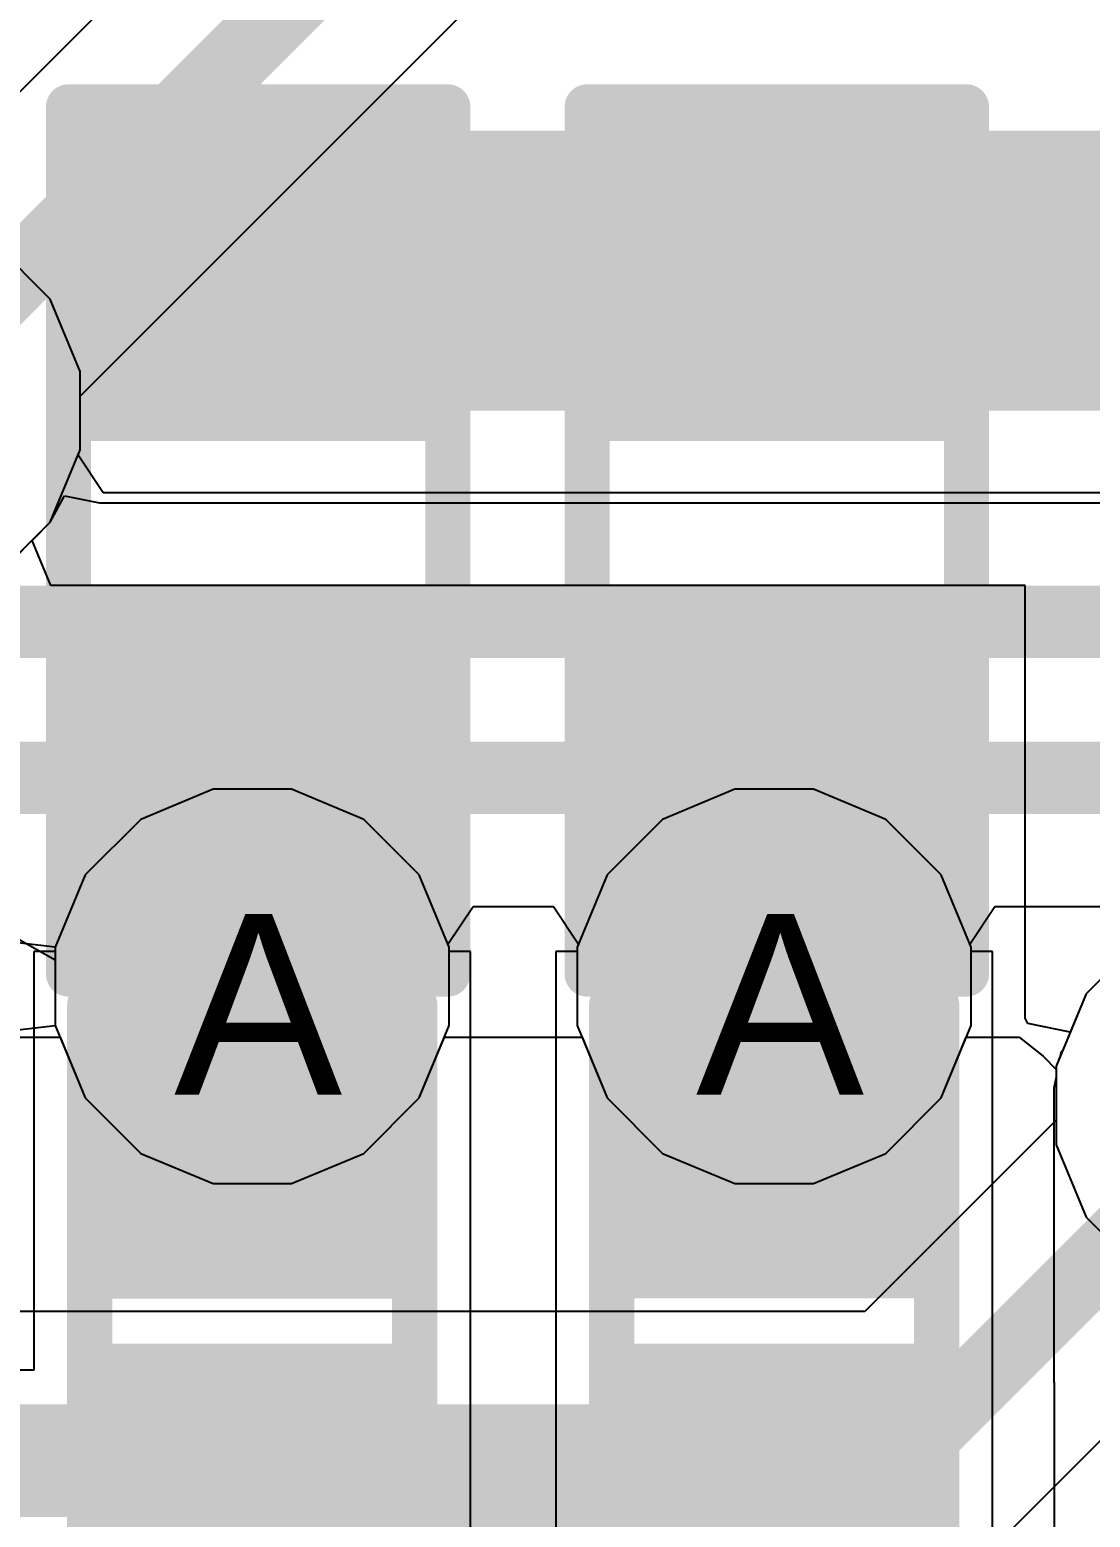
# Model space of a CAD drawing. Header units: inches. Extents: x 0 to 208, y 0 to 213.
# Drawn here: x 4.7083 to 4.8257, y 1.9925 to 2.1572 of the extents above; entities that cross this region are included whole.
import ezdxf

# ---------------------------------------------------------------- set-up
doc = ezdxf.new("R2010")
doc.units = ezdxf.units.IN
doc.header["$MEASUREMENT"] = 0
for name, color, linetype in [('Bottom Layer', 5, 'Continuous'), ('Bottom Overlay', 54, 'Continuous'), ('Bottom Paste', 16, 'Continuous'), ('Bottom Solder', 6, 'Continuous'), ('Drill Drawing', 1, 'Continuous'), ('L2_GND1', 16, 'Continuous'), ('L3_SIG1', 76, 'Continuous'), ('L4_PWR', 90, 'Continuous'), ('L5_GND2', 156, 'Continuous'), ('L6_SIG2', 130, 'Continuous'), ('L7_GND3', 216, 'Continuous'), ('Top Layer', 1, 'Continuous'), ('Top Overlay', 2, 'Continuous'), ('Top Paste', 8, 'Continuous'), ('Top Solder', 216, 'Continuous'), ('Via Holes', 16, 'Continuous')]:
    doc.layers.add(name, color=color, linetype=linetype)
doc.styles.add('Arial', font='', dxfattribs={"height": 0.2})
doc.styles.get('Arial').set_extended_font_data('Arial')

# ---------------------------------------------------------------- blocks, each defined once
blk = doc.blocks.new('RES_0603_B_480')
at = {"layer": 'Bottom Layer'}
for points in [[(-0.045, -0.0175), (-0.045, 0.0175), (-0.015, 0.0175), (-0.015, -0.0175)], [(0.015, -0.0175), (0.015, 0.0175), (0.045, 0.0175), (0.045, -0.0175)]]:
    blk.add_hatch(color=5, dxfattribs=at).paths.add_polyline_path(points)
at = {"layer": 'Bottom Paste'}
for points in [[(-0.045, -0.0175), (-0.045, 0.0175), (-0.015, 0.0175), (-0.015, -0.0175)], [(0.015, -0.0175), (0.015, 0.0175), (0.045, 0.0175), (0.045, -0.0175)]]:
    blk.add_hatch(color=16, dxfattribs=at).paths.add_polyline_path(points)
at = {"layer": 'Bottom Solder'}
for points in [[(-0.049, -0.0215), (-0.049, 0.0215), (-0.011, 0.0215), (-0.011, -0.0215)], [(0.011, -0.0215), (0.011, 0.0215), (0.049, 0.0215), (0.049, -0.0215)]]:
    blk.add_hatch(color=6, dxfattribs=at).paths.add_polyline_path(points)
at = {"layer": 'Bottom Overlay'}
for points in [[(-0.048, 0.021, 0.005, 0.005, 0), (-0.048, -0.021, 0.005, 0.005, 0)], [(-0.048, 0.021, 0.005, 0.005, 0), (0.048, 0.021, 0.005, 0.005, 0)], [(0.048, 0.021, 0.005, 0.005, 0), (0.048, -0.021, 0.005, 0.005, 0)], [(-0.048, -0.021, 0.005, 0.005, 0), (0.048, -0.021, 0.005, 0.005, 0)]]:
    blk.add_lwpolyline(points, format="xyseb", dxfattribs=at)
for points in [[(-0.04925, 0.021, 0.0025, 0.0025, 1), (-0.04675, 0.021, 0.0025, 0.0025, 1)], [(-0.04925, 0.021, 0.0025, 0.0025, 1), (-0.04675, 0.021, 0.0025, 0.0025, 1)], [(0.04675, 0.021, 0.0025, 0.0025, 1), (0.04925, 0.021, 0.0025, 0.0025, 1)], [(0.04675, 0.021, 0.0025, 0.0025, 1), (0.04925, 0.021, 0.0025, 0.0025, 1)], [(-0.04925, -0.021, 0.0025, 0.0025, 1), (-0.04675, -0.021, 0.0025, 0.0025, 1)], [(-0.04925, -0.021, 0.0025, 0.0025, 1), (-0.04675, -0.021, 0.0025, 0.0025, 1)], [(0.04675, -0.021, 0.0025, 0.0025, 1), (0.04925, -0.021, 0.0025, 0.0025, 1)], [(0.04675, -0.021, 0.0025, 0.0025, 1), (0.04925, -0.021, 0.0025, 0.0025, 1)]]:
    blk.add_lwpolyline(points, format="xyseb", close=True, dxfattribs=at)
blk = doc.blocks.new('RES_0603_B_481')
at = {"layer": 'Bottom Layer'}
for points in [[(-0.045, -0.0175), (-0.045, 0.0175), (-0.015, 0.0175), (-0.015, -0.0175)], [(0.015, -0.0175), (0.015, 0.0175), (0.045, 0.0175), (0.045, -0.0175)]]:
    blk.add_hatch(color=5, dxfattribs=at).paths.add_polyline_path(points)
at = {"layer": 'Bottom Paste'}
for points in [[(-0.045, -0.0175), (-0.045, 0.0175), (-0.015, 0.0175), (-0.015, -0.0175)], [(0.015, -0.0175), (0.015, 0.0175), (0.045, 0.0175), (0.045, -0.0175)]]:
    blk.add_hatch(color=16, dxfattribs=at).paths.add_polyline_path(points)
at = {"layer": 'Bottom Solder'}
for points in [[(-0.049, -0.0215), (-0.049, 0.0215), (-0.011, 0.0215), (-0.011, -0.0215)], [(0.011, -0.0215), (0.011, 0.0215), (0.049, 0.0215), (0.049, -0.0215)]]:
    blk.add_hatch(color=6, dxfattribs=at).paths.add_polyline_path(points)
at = {"layer": 'Bottom Overlay'}
for points in [[(-0.048, 0.021, 0.005, 0.005, 0), (-0.048, -0.021, 0.005, 0.005, 0)], [(-0.048, 0.021, 0.005, 0.005, 0), (0.048, 0.021, 0.005, 0.005, 0)], [(0.048, 0.021, 0.005, 0.005, 0), (0.048, -0.021, 0.005, 0.005, 0)], [(-0.048, -0.021, 0.005, 0.005, 0), (0.048, -0.021, 0.005, 0.005, 0)]]:
    blk.add_lwpolyline(points, format="xyseb", dxfattribs=at)
for points in [[(-0.04925, 0.021, 0.0025, 0.0025, 1), (-0.04675, 0.021, 0.0025, 0.0025, 1)], [(-0.04925, 0.021, 0.0025, 0.0025, 1), (-0.04675, 0.021, 0.0025, 0.0025, 1)], [(0.04675, 0.021, 0.0025, 0.0025, 1), (0.04925, 0.021, 0.0025, 0.0025, 1)], [(0.04675, 0.021, 0.0025, 0.0025, 1), (0.04925, 0.021, 0.0025, 0.0025, 1)], [(-0.04925, -0.021, 0.0025, 0.0025, 1), (-0.04675, -0.021, 0.0025, 0.0025, 1)], [(-0.04925, -0.021, 0.0025, 0.0025, 1), (-0.04675, -0.021, 0.0025, 0.0025, 1)], [(0.04675, -0.021, 0.0025, 0.0025, 1), (0.04925, -0.021, 0.0025, 0.0025, 1)], [(0.04675, -0.021, 0.0025, 0.0025, 1), (0.04925, -0.021, 0.0025, 0.0025, 1)]]:
    blk.add_lwpolyline(points, format="xyseb", close=True, dxfattribs=at)
blk = doc.blocks.new('SOT_23_B_505')
at = {"layer": 'Bottom Layer'}
for points in [[(-0.05354, 0.05748), (-0.02126, 0.05748), (-0.02126, 0.02126), (-0.05354, 0.02126)], [(0.02126, 0.05748), (0.05354, 0.05748), (0.05354, 0.02126), (0.02126, 0.02126)], [(-0.01614, -0.02126), (0.01614, -0.02126), (0.01614, -0.05748), (-0.01614, -0.05748)]]:
    blk.add_hatch(color=5, dxfattribs=at).paths.add_polyline_path(points)
at = {"layer": 'Bottom Paste'}
for points in [[(-0.05354, 0.05748), (-0.02126, 0.05748), (-0.02126, 0.02126), (-0.05354, 0.02126)], [(0.02126, 0.05748), (0.05354, 0.05748), (0.05354, 0.02126), (0.02126, 0.02126)], [(-0.01614, -0.02126), (0.01614, -0.02126), (0.01614, -0.05748), (-0.01614, -0.05748)]]:
    blk.add_hatch(color=16, dxfattribs=at).paths.add_polyline_path(points)
at = {"layer": 'Bottom Solder'}
for points in [[(-0.05754, 0.06148), (-0.01726, 0.06148), (-0.01726, 0.01726), (-0.05754, 0.01726)], [(0.01726, 0.06148), (0.05754, 0.06148), (0.05754, 0.01726), (0.01726, 0.01726)], [(-0.02014, -0.01726), (0.02014, -0.01726), (0.02014, -0.06148), (-0.02014, -0.06148)]]:
    blk.add_hatch(color=6, dxfattribs=at).paths.add_polyline_path(points)
at = {"layer": 'Bottom Overlay'}
for points in [[(-0.066, 0.051, 0.005, 0.005, 0), (-0.061, 0.046, 0.005, 0.005, 0)], [(-0.066, 0.041, 0.005, 0.005, 0), (-0.066, 0.051, 0.005, 0.005, 0)], [(-0.066, 0.041, 0.005, 0.005, 0), (-0.061, 0.046, 0.005, 0.005, 0)], [(-0.013, 0.031, 0.005, 0.005, 0), (0.013, 0.031, 0.005, 0.005, 0)], [(-0.061, -0.032, 0.005, 0.005, 0), (-0.061, 0.023, 0.005, 0.005, 0)], [(0.061, -0.032, 0.005, 0.005, 0), (0.061, 0.023, 0.005, 0.005, 0)], [(-0.061, -0.032, 0.005, 0.005, 0), (-0.022, -0.032, 0.005, 0.005, 0)], [(0.022, -0.032, 0.005, 0.005, 0), (0.061, -0.032, 0.005, 0.005, 0)]]:
    blk.add_lwpolyline(points, format="xyseb", dxfattribs=at)
for points in [[(-0.06725, 0.051, 0.0025, 0.0025, 1), (-0.06475, 0.051, 0.0025, 0.0025, 1)], [(-0.06725, 0.051, 0.0025, 0.0025, 1), (-0.06475, 0.051, 0.0025, 0.0025, 1)], [(-0.06225, 0.046, 0.0025, 0.0025, 1), (-0.05975, 0.046, 0.0025, 0.0025, 1)], [(-0.06225, 0.046, 0.0025, 0.0025, 1), (-0.05975, 0.046, 0.0025, 0.0025, 1)], [(-0.06725, 0.041, 0.0025, 0.0025, 1), (-0.06475, 0.041, 0.0025, 0.0025, 1)], [(-0.06725, 0.041, 0.0025, 0.0025, 1), (-0.06475, 0.041, 0.0025, 0.0025, 1)], [(-0.01425, 0.031, 0.0025, 0.0025, 1), (-0.01175, 0.031, 0.0025, 0.0025, 1)], [(0.01175, 0.031, 0.0025, 0.0025, 1), (0.01425, 0.031, 0.0025, 0.0025, 1)], [(-0.06225, 0.023, 0.0025, 0.0025, 1), (-0.05975, 0.023, 0.0025, 0.0025, 1)], [(0.05975, 0.023, 0.0025, 0.0025, 1), (0.06225, 0.023, 0.0025, 0.0025, 1)], [(-0.06225, -0.032, 0.0025, 0.0025, 1), (-0.05975, -0.032, 0.0025, 0.0025, 1)], [(-0.06225, -0.032, 0.0025, 0.0025, 1), (-0.05975, -0.032, 0.0025, 0.0025, 1)], [(-0.02325, -0.032, 0.0025, 0.0025, 1), (-0.02075, -0.032, 0.0025, 0.0025, 1)], [(0.02075, -0.032, 0.0025, 0.0025, 1), (0.02325, -0.032, 0.0025, 0.0025, 1)], [(0.05975, -0.032, 0.0025, 0.0025, 1), (0.06225, -0.032, 0.0025, 0.0025, 1)], [(0.05975, -0.032, 0.0025, 0.0025, 1), (0.06225, -0.032, 0.0025, 0.0025, 1)]]:
    blk.add_lwpolyline(points, format="xyseb", close=True, dxfattribs=at)
blk = doc.blocks.new('LED_0402_507')
at = {"layer": 'Top Layer'}
for points in [[(-0.0309, 0.01417), (-0.00649, 0.01417), (-0.00649, -0.01417), (-0.0309, -0.01417)], [(0.0065, 0.01417), (0.03091, 0.01417), (0.03091, -0.01417), (0.0065, -0.01417)]]:
    blk.add_hatch(color=1, dxfattribs=at).paths.add_polyline_path(points)
at = {"layer": 'Top Overlay'}
blk.add_hatch(color=2, dxfattribs=at).paths.add_polyline_path([(0.03695, -0.02002), (0.06095, -0.02002), (0.06095, 0.01998), (0.03695, 0.01998)])
at = {"layer": 'Top Paste'}
for points in [[(-0.0309, 0.01417), (-0.00649, 0.01417), (-0.00649, -0.01417), (-0.0309, -0.01417)], [(0.0065, 0.01417), (0.03091, 0.01417), (0.03091, -0.01417), (0.0065, -0.01417)]]:
    blk.add_hatch(color=8, dxfattribs=at).paths.add_polyline_path(points)
at = {"layer": 'Top Solder'}
for points in [[(-0.0349, 0.01817), (-0.00249, 0.01817), (-0.00249, -0.01817), (-0.0349, -0.01817)], [(0.0025, 0.01817), (0.03491, 0.01817), (0.03491, -0.01817), (0.0025, -0.01817)]]:
    blk.add_hatch(color=216, dxfattribs=at).paths.add_polyline_path(points)
at = {"layer": 'Top Overlay'}
for points in [[(-0.035, -0.018, 0.005, 0.005, 0), (-0.035, 0.018, 0.005, 0.005, 0)], [(0.037, 0.018, 0.005, 0.005, 0), (-0.035, 0.018, 0.005, 0.005, 0)], [(0.037, -0.018, 0.005, 0.005, 0), (0.037, 0.018, 0.005, 0.005, 0)], [(0.037, -0.018, 0.005, 0.005, 0), (-0.035, -0.018, 0.005, 0.005, 0)]]:
    blk.add_lwpolyline(points, format="xyseb", dxfattribs=at)
for points in [[(-0.03625, 0.018, 0.0025, 0.0025, 1), (-0.03375, 0.018, 0.0025, 0.0025, 1)], [(-0.03625, 0.018, 0.0025, 0.0025, 1), (-0.03375, 0.018, 0.0025, 0.0025, 1)], [(0.03575, 0.018, 0.0025, 0.0025, 1), (0.03825, 0.018, 0.0025, 0.0025, 1)], [(0.03575, 0.018, 0.0025, 0.0025, 1), (0.03825, 0.018, 0.0025, 0.0025, 1)], [(-0.03625, -0.018, 0.0025, 0.0025, 1), (-0.03375, -0.018, 0.0025, 0.0025, 1)], [(-0.03625, -0.018, 0.0025, 0.0025, 1), (-0.03375, -0.018, 0.0025, 0.0025, 1)], [(0.03575, -0.018, 0.0025, 0.0025, 1), (0.03825, -0.018, 0.0025, 0.0025, 1)], [(0.03575, -0.018, 0.0025, 0.0025, 1), (0.03825, -0.018, 0.0025, 0.0025, 1)]]:
    blk.add_lwpolyline(points, format="xyseb", close=True, dxfattribs=at)
blk = doc.blocks.new('LED_0402_508')
at = {"layer": 'Top Layer'}
for points in [[(-0.03091, 0.01417), (-0.0065, 0.01417), (-0.0065, -0.01417), (-0.03091, -0.01417)], [(0.0065, 0.01417), (0.03091, 0.01417), (0.03091, -0.01417), (0.0065, -0.01417)]]:
    blk.add_hatch(color=1, dxfattribs=at).paths.add_polyline_path(points)
at = {"layer": 'Top Overlay'}
blk.add_hatch(color=2, dxfattribs=at).paths.add_polyline_path([(0.03696, -0.02002), (0.06096, -0.02002), (0.06096, 0.01998), (0.03696, 0.01998)])
at = {"layer": 'Top Paste'}
for points in [[(-0.03091, 0.01417), (-0.0065, 0.01417), (-0.0065, -0.01417), (-0.03091, -0.01417)], [(0.0065, 0.01417), (0.03091, 0.01417), (0.03091, -0.01417), (0.0065, -0.01417)]]:
    blk.add_hatch(color=8, dxfattribs=at).paths.add_polyline_path(points)
at = {"layer": 'Top Solder'}
for points in [[(-0.03491, 0.01817), (-0.0025, 0.01817), (-0.0025, -0.01817), (-0.03491, -0.01817)], [(0.0025, 0.01817), (0.03491, 0.01817), (0.03491, -0.01817), (0.0025, -0.01817)]]:
    blk.add_hatch(color=216, dxfattribs=at).paths.add_polyline_path(points)
at = {"layer": 'Top Overlay'}
for points in [[(-0.035, -0.018, 0.005, 0.005, 0), (-0.035, 0.018, 0.005, 0.005, 0)], [(0.037, 0.018, 0.005, 0.005, 0), (-0.035, 0.018, 0.005, 0.005, 0)], [(0.037, -0.018, 0.005, 0.005, 0), (0.037, 0.018, 0.005, 0.005, 0)], [(0.037, -0.018, 0.005, 0.005, 0), (-0.035, -0.018, 0.005, 0.005, 0)]]:
    blk.add_lwpolyline(points, format="xyseb", dxfattribs=at)
for points in [[(-0.03625, 0.018, 0.0025, 0.0025, 1), (-0.03375, 0.018, 0.0025, 0.0025, 1)], [(-0.03625, 0.018, 0.0025, 0.0025, 1), (-0.03375, 0.018, 0.0025, 0.0025, 1)], [(0.03575, 0.018, 0.0025, 0.0025, 1), (0.03825, 0.018, 0.0025, 0.0025, 1)], [(0.03575, 0.018, 0.0025, 0.0025, 1), (0.03825, 0.018, 0.0025, 0.0025, 1)], [(-0.03625, -0.018, 0.0025, 0.0025, 1), (-0.03375, -0.018, 0.0025, 0.0025, 1)], [(-0.03625, -0.018, 0.0025, 0.0025, 1), (-0.03375, -0.018, 0.0025, 0.0025, 1)], [(0.03575, -0.018, 0.0025, 0.0025, 1), (0.03825, -0.018, 0.0025, 0.0025, 1)], [(0.03575, -0.018, 0.0025, 0.0025, 1), (0.03825, -0.018, 0.0025, 0.0025, 1)]]:
    blk.add_lwpolyline(points, format="xyseb", close=True, dxfattribs=at)

msp = doc.modelspace()

# ---------------------------------------------------------------- hatches: boundary and pattern name
at = {"layer": 'Bottom Layer'}
for points in [[(4.716, 2.115), (5.04209, 2.115), (5.04209, 2.146), (4.716, 2.146)], [(4.72112, 2.05126), (4.74472, 2.05126), (4.74472, 2.07633), (4.72112, 2.07633)], [(4.77892, 2.05126), (4.80251, 2.05126), (4.80251, 2.07633), (4.77892, 2.07633)]]:
    msp.add_hatch(color=5, dxfattribs=at).paths.add_polyline_path(points)
h = msp.add_hatch(color=5, dxfattribs=at)
edge = h.paths.add_edge_path()
edge.add_arc((4.7329, 2.05126), 0.01181, 0, 360)
h = msp.add_hatch(color=5, dxfattribs=at)
edge = h.paths.add_edge_path()
edge.add_arc((4.79071, 2.05126), 0.01181, 0, 360)
at = {"layer": 'L2_GND1'}
h = msp.add_hatch(color=16, dxfattribs=at)
edge = h.paths.add_edge_path()
edge.add_arc((4.7329, 2.05126), 0.01181, 0, 360)
h = msp.add_hatch(color=16, dxfattribs=at)
edge = h.paths.add_edge_path()
edge.add_arc((4.79071, 2.05126), 0.01181, 0, 360)
at = {"layer": 'L3_SIG1'}
h = msp.add_hatch(color=76, dxfattribs=at)
edge = h.paths.add_edge_path()
edge.add_arc((4.7329, 2.05126), 0.01181, 0, 360)
h = msp.add_hatch(color=76, dxfattribs=at)
edge = h.paths.add_edge_path()
edge.add_arc((4.79071, 2.05126), 0.01181, 0, 360)
at = {"layer": 'L4_PWR'}
h = msp.add_hatch(color=90, dxfattribs=at)
edge = h.paths.add_edge_path()
edge.add_arc((4.7329, 2.05126), 0.01181, 0, 360)
h = msp.add_hatch(color=90, dxfattribs=at)
edge = h.paths.add_edge_path()
edge.add_arc((4.79071, 2.05126), 0.01181, 0, 360)
at = {"layer": 'L5_GND2'}
h = msp.add_hatch(color=156, dxfattribs=at)
edge = h.paths.add_edge_path()
edge.add_arc((4.7329, 2.05126), 0.01181, 0, 360)
h = msp.add_hatch(color=156, dxfattribs=at)
edge = h.paths.add_edge_path()
edge.add_arc((4.79071, 2.05126), 0.01181, 0, 360)
at = {"layer": 'L6_SIG2'}
h = msp.add_hatch(color=130, dxfattribs=at)
edge = h.paths.add_edge_path()
edge.add_arc((4.7329, 2.05126), 0.01181, 0, 360)
h = msp.add_hatch(color=130, dxfattribs=at)
edge = h.paths.add_edge_path()
edge.add_arc((4.79071, 2.05126), 0.01181, 0, 360)
at = {"layer": 'L7_GND3'}
h = msp.add_hatch(color=216, dxfattribs=at)
edge = h.paths.add_edge_path()
edge.add_arc((4.7329, 2.05126), 0.01181, 0, 360)
h = msp.add_hatch(color=216, dxfattribs=at)
edge = h.paths.add_edge_path()
edge.add_arc((4.79071, 2.05126), 0.01181, 0, 360)
at = {"layer": 'Top Layer'}
h = msp.add_hatch(color=1, dxfattribs=at)
edge = h.paths.add_edge_path()
edge.add_arc((4.7329, 2.05126), 0.01181, 0, 360)
h = msp.add_hatch(color=1, dxfattribs=at)
edge = h.paths.add_edge_path()
edge.add_arc((4.79071, 2.05126), 0.01181, 0, 360)
for points in [[(4.74472, 2.05126), (4.72105, 2.05126), (4.72105, 2.02065), (4.74472, 2.02065)], [(4.80252, 2.05126), (4.77886, 2.05126), (4.77886, 2.02065), (4.80252, 2.02065)]]:
    msp.add_hatch(color=1, dxfattribs=at).paths.add_polyline_path(points)
at = {"layer": 'Via Holes'}
h = msp.add_hatch(color=7, dxfattribs=at)
edge = h.paths.add_edge_path()
edge.add_arc((4.7329, 2.05126), 0.00591, 0, 360)
h = msp.add_hatch(color=7, dxfattribs=at)
edge = h.paths.add_edge_path()
edge.add_arc((4.79071, 2.05126), 0.00591, 0, 360)

# ---------------------------------------------------------------- linework, layer by layer
at = {"layer": 'Bottom Layer'}
for p, q in [((4.71054, 2.10265), (4.7121, 2.10558)), ((4.7121, 2.10558), (4.716, 2.1048)), ((4.716, 2.1048), (4.89043, 2.1048)), ((4.70852, 2.10063), (4.71054, 2.10265)), ((4.71059, 2.09563), (4.70852, 2.10063)), ((4.7585, 2.09563), (4.71059, 2.09563)), ((4.7635, 2.09563), (4.7585, 2.09563)), ((4.76606, 2.09563), (4.7635, 2.09563)), ((4.8185, 2.09563), (4.76606, 2.09563)), ((4.8185, 2.05036), (4.8185, 2.09563)), ((4.83139, 2.05657), (4.82526, 2.05044)), ((4.8185, 2.05024), (4.8185, 2.05036)), ((4.8185, 2.04773), (4.8185, 2.05024)), ((4.8185, 2.05024), (4.8185, 2.05024)), ((4.82526, 2.05044), (4.8235, 2.0462)), ((4.81879, 2.04714), (4.8185, 2.04773)), ((4.8235, 2.0462), (4.81879, 2.04714)), ((4.70606, 2.04563), (4.71163, 2.04563)), ((4.71163, 2.04563), (4.71441, 2.03891)), ((4.75139, 2.03891), (4.75418, 2.04563)), ((4.75418, 2.04563), (4.76106, 2.04563)), ((4.76106, 2.04563), (4.76943, 2.04563)), ((4.76943, 2.04563), (4.77222, 2.03891)), ((4.8092, 2.03891), (4.81198, 2.04563)), ((4.81198, 2.04563), (4.81785, 2.04563)), ((4.81785, 2.04563), (4.8205, 2.04355)), ((4.8205, 2.04355), (4.82194, 2.04205)), ((4.82194, 2.04205), (4.82194, 2.04141)), ((4.82194, 2.04141), (4.82194, 2.03374)), ((4.71441, 2.03891), (4.72055, 2.03277)), ((4.74526, 2.03277), (4.75139, 2.03891)), ((4.77222, 2.03891), (4.77835, 2.03277)), ((4.80306, 2.03277), (4.8092, 2.03891)), ((4.82194, 2.03374), (4.82526, 2.02573)), ((4.72055, 2.03277), (4.72857, 2.02945)), ((4.73724, 2.02945), (4.74526, 2.03277)), ((4.77835, 2.03277), (4.78637, 2.02945)), ((4.79505, 2.02945), (4.80306, 2.03277)), ((4.72857, 2.02945), (4.73724, 2.02945)), ((4.78637, 2.02945), (4.79505, 2.02945)), ((4.82526, 2.02573), (4.83139, 2.01959))]:
    msp.add_line(p, q, dxfattribs=at)
for points in [[(4.73356, 2.05192, 0.006, 0.006, 0), (4.73356, 2.07063, 0.006, 0.006, 0)], [(4.791, 2.05156, 0.006, 0.006, 0), (4.791, 2.07063, 0.006, 0.006, 0)], [(4.7329, 2.05126, 0.006, 0.006, 0), (4.73356, 2.05192, 0.006, 0.006, 0)], [(4.79071, 2.05126, 0.006, 0.006, 0), (4.791, 2.05156, 0.006, 0.006, 0)]]:
    msp.add_lwpolyline(points, format="xyseb", dxfattribs=at)
for points in [[(4.73206, 2.07063, 0.003, 0.003, 1), (4.73506, 2.07063, 0.003, 0.003, 1)], [(4.7895, 2.07063, 0.003, 0.003, 1), (4.7925, 2.07063, 0.003, 0.003, 1)], [(4.7314, 2.05126, 0.003, 0.003, 1), (4.7344, 2.05126, 0.003, 0.003, 1)], [(4.73206, 2.05192, 0.003, 0.003, 1), (4.73506, 2.05192, 0.003, 0.003, 1)], [(4.73206, 2.05192, 0.003, 0.003, 1), (4.73506, 2.05192, 0.003, 0.003, 1)], [(4.78921, 2.05126, 0.003, 0.003, 1), (4.79221, 2.05126, 0.003, 0.003, 1)], [(4.7895, 2.05156, 0.003, 0.003, 1), (4.7925, 2.05156, 0.003, 0.003, 1)], [(4.7895, 2.05156, 0.003, 0.003, 1), (4.7925, 2.05156, 0.003, 0.003, 1)]]:
    msp.add_lwpolyline(points, format="xyseb", close=True, dxfattribs=at)
at = {"layer": 'L2_GND1'}
for p, q in [((4.71054, 2.12736), (4.7044, 2.13349)), ((4.71386, 2.11934), (4.71054, 2.12736)), ((4.71386, 2.11066), (4.71386, 2.11934)), ((4.71054, 2.10265), (4.71386, 2.11066)), ((4.7044, 2.09651), (4.71054, 2.10265)), ((4.72857, 2.07308), (4.72055, 2.06975)), ((4.73724, 2.07308), (4.72857, 2.07308)), ((4.74526, 2.06975), (4.73724, 2.07308)), ((4.78637, 2.07308), (4.77835, 2.06975)), ((4.79505, 2.07308), (4.78637, 2.07308)), ((4.80306, 2.06975), (4.79505, 2.07308)), ((4.72055, 2.06975), (4.71441, 2.06362)), ((4.75139, 2.06362), (4.74526, 2.06975)), ((4.77835, 2.06975), (4.77222, 2.06362)), ((4.8092, 2.06362), (4.80306, 2.06975)), ((4.71441, 2.06362), (4.71109, 2.0556)), ((4.75471, 2.0556), (4.75139, 2.06362)), ((4.77222, 2.06362), (4.7689, 2.0556)), ((4.81252, 2.0556), (4.8092, 2.06362)), ((4.71109, 2.0556), (4.71109, 2.04693)), ((4.75471, 2.04693), (4.75471, 2.0556)), ((4.7689, 2.0556), (4.7689, 2.04693)), ((4.81252, 2.04693), (4.81252, 2.0556)), ((4.83139, 2.05657), (4.82526, 2.05044)), ((4.82526, 2.05044), (4.82194, 2.04242)), ((4.71109, 2.04693), (4.71441, 2.03891)), ((4.75139, 2.03891), (4.75471, 2.04693)), ((4.7689, 2.04693), (4.77222, 2.03891)), ((4.8092, 2.03891), (4.81252, 2.04693)), ((4.82194, 2.04242), (4.82194, 2.03374)), ((4.71441, 2.03891), (4.72055, 2.03277)), ((4.74526, 2.03277), (4.75139, 2.03891)), ((4.77222, 2.03891), (4.77835, 2.03277)), ((4.80306, 2.03277), (4.8092, 2.03891)), ((4.82194, 2.03374), (4.82526, 2.02573)), ((4.72055, 2.03277), (4.72857, 2.02945)), ((4.73724, 2.02945), (4.74526, 2.03277)), ((4.77835, 2.03277), (4.78637, 2.02945)), ((4.79505, 2.02945), (4.80306, 2.03277)), ((4.72857, 2.02945), (4.73724, 2.02945)), ((4.78637, 2.02945), (4.79505, 2.02945)), ((4.82526, 2.02573), (4.83139, 2.01959))]:
    msp.add_line(p, q, dxfattribs=at)
at = {"layer": 'L3_SIG1'}
for p, q in [((4.71054, 2.12736), (4.7044, 2.13349)), ((4.71386, 2.11934), (4.71054, 2.12736)), ((4.71386, 2.11066), (4.71386, 2.11934)), ((4.71361, 2.11006), (4.71386, 2.11066)), ((4.71639, 2.1059), (4.71361, 2.11006)), ((4.86562, 2.1059), (4.71639, 2.1059)), ((4.75458, 2.05593), (4.75736, 2.06009)), ((4.75736, 2.06009), (4.76625, 2.06009)), ((4.76625, 2.06009), (4.76903, 2.05593)), ((4.81238, 2.05593), (4.81516, 2.06009)), ((4.81516, 2.06009), (4.82784, 2.06009)), ((4.70689, 2.05655), (4.71109, 2.0542)), ((4.75471, 2.0556), (4.75458, 2.05593)), ((4.75471, 2.04693), (4.75471, 2.0556)), ((4.76903, 2.05593), (4.7689, 2.0556)), ((4.7689, 2.0556), (4.7689, 2.04693)), ((4.81252, 2.0556), (4.81238, 2.05593)), ((4.81252, 2.04693), (4.81252, 2.0556)), ((4.71109, 2.0542), (4.71109, 2.04693)), ((4.82991, 2.05509), (4.82526, 2.05044)), ((4.82526, 2.05044), (4.82194, 2.04242)), ((4.71109, 2.04693), (4.71441, 2.03891)), ((4.75139, 2.03891), (4.75471, 2.04693)), ((4.7689, 2.04693), (4.77222, 2.03891)), ((4.8092, 2.03891), (4.81252, 2.04693)), ((4.82194, 2.04242), (4.82194, 2.03646)), ((4.71441, 2.03891), (4.72055, 2.03277)), ((4.74526, 2.03277), (4.75139, 2.03891)), ((4.77222, 2.03891), (4.77835, 2.03277)), ((4.80306, 2.03277), (4.8092, 2.03891)), ((4.82194, 2.03646), (4.80076, 2.01527)), ((4.72055, 2.03277), (4.72857, 2.02945)), ((4.73724, 2.02945), (4.74526, 2.03277)), ((4.77835, 2.03277), (4.78637, 2.02945)), ((4.79505, 2.02945), (4.80306, 2.03277)), ((4.72857, 2.02945), (4.73724, 2.02945)), ((4.78637, 2.02945), (4.79505, 2.02945)), ((4.81676, 1.99091), (4.84212, 2.01627)), ((4.80076, 2.01527), (4.67855, 2.01527))]:
    msp.add_line(p, q, dxfattribs=at)
for points in [[(4.62631, 2.09163, 0.008, 0.008, 0), (4.8524, 2.09163, 0.008, 0.008, 0)], [(4.704, 2.07436, 0.008, 0.008, 0), (4.85204, 2.07436, 0.008, 0.008, 0)], [(4.80667, 2.001, 0.008, 0.008, 0), (4.84375, 2.03808, 0.008, 0.008, 0)], [(4.54117, 2.001, 0.008, 0.008, 0), (4.80667, 2.001, 0.008, 0.008, 0)]]:
    msp.add_lwpolyline(points, format="xyseb", dxfattribs=at)
msp.add_lwpolyline([(4.80467, 2.001, 0.004, 0.004, 1), (4.80867, 2.001, 0.004, 0.004, 1)], format="xyseb", close=True, dxfattribs=at)
msp.add_lwpolyline([(4.80467, 2.001, 0.004, 0.004, 1), (4.80867, 2.001, 0.004, 0.004, 1)], format="xyseb", close=True, dxfattribs=at)
at = {"layer": 'L4_PWR'}
for p, q in [((4.71054, 2.12736), (4.7044, 2.13349)), ((4.71386, 2.11934), (4.71054, 2.12736)), ((4.71386, 2.11066), (4.71386, 2.11934)), ((4.71054, 2.10265), (4.71386, 2.11066)), ((4.7044, 2.09651), (4.71054, 2.10265)), ((4.72857, 2.07308), (4.72055, 2.06975)), ((4.73724, 2.07308), (4.72857, 2.07308)), ((4.74526, 2.06975), (4.73724, 2.07308)), ((4.78637, 2.07308), (4.77835, 2.06975)), ((4.79505, 2.07308), (4.78637, 2.07308)), ((4.80306, 2.06975), (4.79505, 2.07308)), ((4.72055, 2.06975), (4.71441, 2.06362)), ((4.75139, 2.06362), (4.74526, 2.06975)), ((4.77835, 2.06975), (4.77222, 2.06362)), ((4.8092, 2.06362), (4.80306, 2.06975)), ((4.71441, 2.06362), (4.71109, 2.0556)), ((4.75471, 2.0556), (4.75139, 2.06362)), ((4.77222, 2.06362), (4.7689, 2.0556)), ((4.81252, 2.0556), (4.8092, 2.06362)), ((4.71109, 2.0556), (4.71109, 2.04693)), ((4.75471, 2.04693), (4.75471, 2.0556)), ((4.7689, 2.0556), (4.7689, 2.04693)), ((4.81252, 2.04693), (4.81252, 2.0556)), ((4.83139, 2.05657), (4.82526, 2.05044)), ((4.82526, 2.05044), (4.82194, 2.04242)), ((4.71109, 2.04693), (4.71441, 2.03891)), ((4.75139, 2.03891), (4.75471, 2.04693)), ((4.7689, 2.04693), (4.77222, 2.03891)), ((4.8092, 2.03891), (4.81252, 2.04693)), ((4.82194, 2.04242), (4.82194, 2.03374)), ((4.71441, 2.03891), (4.72055, 2.03277)), ((4.74526, 2.03277), (4.75139, 2.03891)), ((4.77222, 2.03891), (4.77835, 2.03277)), ((4.80306, 2.03277), (4.8092, 2.03891)), ((4.82194, 2.03374), (4.82526, 2.02573)), ((4.72055, 2.03277), (4.72857, 2.02945)), ((4.73724, 2.02945), (4.74526, 2.03277)), ((4.77835, 2.03277), (4.78637, 2.02945)), ((4.79505, 2.02945), (4.80306, 2.03277)), ((4.72857, 2.02945), (4.73724, 2.02945)), ((4.78637, 2.02945), (4.79505, 2.02945)), ((4.82526, 2.02573), (4.83139, 2.01959))]:
    msp.add_line(p, q, dxfattribs=at)
at = {"layer": 'L5_GND2'}
for p, q in [((4.71054, 2.12736), (4.7044, 2.13349)), ((4.71386, 2.11934), (4.71054, 2.12736)), ((4.71386, 2.11066), (4.71386, 2.11934)), ((4.71054, 2.10265), (4.71386, 2.11066)), ((4.7044, 2.09651), (4.71054, 2.10265)), ((4.72857, 2.07308), (4.72055, 2.06975)), ((4.73724, 2.07308), (4.72857, 2.07308)), ((4.74526, 2.06975), (4.73724, 2.07308)), ((4.78637, 2.07308), (4.77835, 2.06975)), ((4.79505, 2.07308), (4.78637, 2.07308)), ((4.80306, 2.06975), (4.79505, 2.07308)), ((4.72055, 2.06975), (4.71441, 2.06362)), ((4.75139, 2.06362), (4.74526, 2.06975)), ((4.77835, 2.06975), (4.77222, 2.06362)), ((4.8092, 2.06362), (4.80306, 2.06975)), ((4.71441, 2.06362), (4.71109, 2.0556)), ((4.75471, 2.0556), (4.75139, 2.06362)), ((4.77222, 2.06362), (4.7689, 2.0556)), ((4.81252, 2.0556), (4.8092, 2.06362)), ((4.71109, 2.0556), (4.71109, 2.04693)), ((4.75471, 2.04693), (4.75471, 2.0556)), ((4.7689, 2.0556), (4.7689, 2.04693)), ((4.81252, 2.04693), (4.81252, 2.0556)), ((4.83139, 2.05657), (4.82526, 2.05044)), ((4.82526, 2.05044), (4.82194, 2.04242)), ((4.71109, 2.04693), (4.71441, 2.03891)), ((4.75139, 2.03891), (4.75471, 2.04693)), ((4.7689, 2.04693), (4.77222, 2.03891)), ((4.8092, 2.03891), (4.81252, 2.04693)), ((4.82194, 2.04242), (4.82194, 2.03374)), ((4.71441, 2.03891), (4.72055, 2.03277)), ((4.74526, 2.03277), (4.75139, 2.03891)), ((4.77222, 2.03891), (4.77835, 2.03277)), ((4.80306, 2.03277), (4.8092, 2.03891)), ((4.82194, 2.03374), (4.82526, 2.02573)), ((4.72055, 2.03277), (4.72857, 2.02945)), ((4.73724, 2.02945), (4.74526, 2.03277)), ((4.77835, 2.03277), (4.78637, 2.02945)), ((4.79505, 2.02945), (4.80306, 2.03277)), ((4.72857, 2.02945), (4.73724, 2.02945)), ((4.78637, 2.02945), (4.79505, 2.02945)), ((4.82526, 2.02573), (4.83139, 2.01959))]:
    msp.add_line(p, q, dxfattribs=at)
at = {"layer": 'L6_SIG2'}
for p, q in [((4.71054, 2.12736), (4.7044, 2.13349)), ((4.71386, 2.11934), (4.71054, 2.12736)), ((4.71386, 2.11066), (4.71386, 2.11934)), ((4.71054, 2.10265), (4.71386, 2.11066)), ((4.70632, 2.09843), (4.71054, 2.10265)), ((4.72857, 2.07308), (4.72055, 2.06975)), ((4.73724, 2.07308), (4.72857, 2.07308)), ((4.74526, 2.06975), (4.73724, 2.07308)), ((4.78637, 2.07308), (4.77835, 2.06975)), ((4.79505, 2.07308), (4.78637, 2.07308)), ((4.80306, 2.06975), (4.79505, 2.07308)), ((4.72055, 2.06975), (4.71441, 2.06362)), ((4.75139, 2.06362), (4.74526, 2.06975)), ((4.77835, 2.06975), (4.77222, 2.06362)), ((4.8092, 2.06362), (4.80306, 2.06975)), ((4.71441, 2.06362), (4.71109, 2.0556)), ((4.75471, 2.0556), (4.75139, 2.06362)), ((4.77222, 2.06362), (4.7689, 2.0556)), ((4.81252, 2.0556), (4.8092, 2.06362)), ((4.71109, 2.0556), (4.70632, 2.05615)), ((4.75471, 2.04693), (4.75471, 2.0556)), ((4.7689, 2.0556), (4.7689, 2.04693)), ((4.81252, 2.04693), (4.81252, 2.0556)), ((4.83139, 2.05657), (4.82526, 2.05044)), ((4.82526, 2.05044), (4.82194, 2.04242)), ((4.70632, 2.04638), (4.71109, 2.04693)), ((4.71109, 2.04693), (4.71441, 2.03891)), ((4.75139, 2.03891), (4.75471, 2.04693)), ((4.7689, 2.04693), (4.77222, 2.03891)), ((4.8092, 2.03891), (4.81252, 2.04693)), ((4.82194, 2.04242), (4.82194, 2.03374)), ((4.71441, 2.03891), (4.72055, 2.03277)), ((4.74526, 2.03277), (4.75139, 2.03891)), ((4.77222, 2.03891), (4.77835, 2.03277)), ((4.80306, 2.03277), (4.8092, 2.03891)), ((4.82194, 2.03374), (4.82526, 2.02573)), ((4.72055, 2.03277), (4.72857, 2.02945)), ((4.73724, 2.02945), (4.74526, 2.03277)), ((4.77835, 2.03277), (4.78637, 2.02945)), ((4.79505, 2.02945), (4.80306, 2.03277)), ((4.72857, 2.02945), (4.73724, 2.02945)), ((4.78637, 2.02945), (4.79505, 2.02945)), ((4.82526, 2.02573), (4.83139, 2.01959))]:
    msp.add_line(p, q, dxfattribs=at)
at = {"layer": 'L7_GND3'}
for p, q in [((4.71054, 2.12736), (4.7044, 2.13349)), ((4.71386, 2.11934), (4.71054, 2.12736)), ((4.71386, 2.11066), (4.71386, 2.11934)), ((4.71054, 2.10265), (4.71386, 2.11066)), ((4.7044, 2.09651), (4.71054, 2.10265)), ((4.72857, 2.07308), (4.72055, 2.06975)), ((4.73724, 2.07308), (4.72857, 2.07308)), ((4.74526, 2.06975), (4.73724, 2.07308)), ((4.78637, 2.07308), (4.77835, 2.06975)), ((4.79505, 2.07308), (4.78637, 2.07308)), ((4.80306, 2.06975), (4.79505, 2.07308)), ((4.72055, 2.06975), (4.71441, 2.06362)), ((4.75139, 2.06362), (4.74526, 2.06975)), ((4.77835, 2.06975), (4.77222, 2.06362)), ((4.8092, 2.06362), (4.80306, 2.06975)), ((4.71441, 2.06362), (4.71109, 2.0556)), ((4.75471, 2.0556), (4.75139, 2.06362)), ((4.77222, 2.06362), (4.7689, 2.0556)), ((4.81252, 2.0556), (4.8092, 2.06362)), ((4.71109, 2.0556), (4.71109, 2.04693)), ((4.75471, 2.04693), (4.75471, 2.0556)), ((4.7689, 2.0556), (4.7689, 2.04693)), ((4.81252, 2.04693), (4.81252, 2.0556)), ((4.83139, 2.05657), (4.82526, 2.05044)), ((4.82526, 2.05044), (4.82194, 2.04242)), ((4.71109, 2.04693), (4.71441, 2.03891)), ((4.75139, 2.03891), (4.75471, 2.04693)), ((4.7689, 2.04693), (4.77222, 2.03891)), ((4.8092, 2.03891), (4.81252, 2.04693)), ((4.82194, 2.04242), (4.82194, 2.03374)), ((4.71441, 2.03891), (4.72055, 2.03277)), ((4.74526, 2.03277), (4.75139, 2.03891)), ((4.77222, 2.03891), (4.77835, 2.03277)), ((4.80306, 2.03277), (4.8092, 2.03891)), ((4.82194, 2.03374), (4.82526, 2.02573)), ((4.72055, 2.03277), (4.72857, 2.02945)), ((4.73724, 2.02945), (4.74526, 2.03277)), ((4.77835, 2.03277), (4.78637, 2.02945)), ((4.79505, 2.02945), (4.80306, 2.03277)), ((4.72857, 2.02945), (4.73724, 2.02945)), ((4.78637, 2.02945), (4.79505, 2.02945)), ((4.82526, 2.02573), (4.83139, 2.01959))]:
    msp.add_line(p, q, dxfattribs=at)
at = {"layer": 'Top Layer'}
for p, q in [((4.77061, 2.21375), (4.69367, 2.13681)), ((4.71386, 2.11662), (4.78662, 2.18939)), ((4.71386, 2.11066), (4.71386, 2.11662)), ((4.71054, 2.10265), (4.71386, 2.11066)), ((4.7044, 2.09651), (4.71054, 2.10265)), ((4.72857, 2.07308), (4.72055, 2.06975)), ((4.73724, 2.07308), (4.72857, 2.07308)), ((4.74526, 2.06975), (4.73724, 2.07308)), ((4.78637, 2.07308), (4.77835, 2.06975)), ((4.79505, 2.07308), (4.78637, 2.07308)), ((4.80306, 2.06975), (4.79505, 2.07308)), ((4.72055, 2.06975), (4.71441, 2.06362)), ((4.75139, 2.06362), (4.74526, 2.06975)), ((4.77835, 2.06975), (4.77222, 2.06362)), ((4.8092, 2.06362), (4.80306, 2.06975)), ((4.71441, 2.06362), (4.71109, 2.0556)), ((4.75471, 2.0556), (4.75139, 2.06362)), ((4.77222, 2.06362), (4.7689, 2.0556)), ((4.81252, 2.0556), (4.8092, 2.06362)), ((4.71109, 2.0556), (4.71109, 2.05512)), ((4.75471, 2.05512), (4.75471, 2.0556)), ((4.7689, 2.0556), (4.7689, 2.05512)), ((4.81252, 2.05512), (4.81252, 2.0556)), ((4.83139, 2.05657), (4.82526, 2.05044)), ((4.71109, 2.05512), (4.70873, 2.05512)), ((4.70873, 2.05512), (4.70873, 2.00877)), ((4.75708, 2.05512), (4.75471, 2.05512)), ((4.75708, 2.01071), (4.75708, 2.05512)), ((4.7689, 2.05512), (4.76653, 2.05512)), ((4.76653, 2.05512), (4.76653, 2.01072)), ((4.81488, 2.05512), (4.81252, 2.05512)), ((4.81488, 2.01072), (4.81488, 2.05512)), ((4.82526, 2.05044), (4.82268, 2.04421)), ((4.82247, 2.0439), (4.8224, 2.04354)), ((4.82268, 2.04421), (4.82247, 2.0439)), ((4.8224, 2.04354), (4.82194, 2.04242)), ((4.82194, 2.04242), (4.82194, 2.0412)), ((4.82194, 2.0412), (4.8217, 2.04)), ((4.8217, 2.04), (4.8217, 2.00747)), ((4.75708, 1.97558), (4.75708, 2.01071)), ((4.76653, 2.01072), (4.76653, 1.97558)), ((4.81488, 1.97331), (4.81488, 2.01072)), ((4.70873, 2.00877), (4.67633, 2.00877)), ((4.8217, 2.00747), (4.82172, 2.00736)), ((4.82172, 2.00736), (4.82172, 1.98711))]:
    msp.add_line(p, q, dxfattribs=at)
for points in [[(4.69205, 2.115, 0.008, 0.008, 0), (4.78071, 2.20366, 0.008, 0.008, 0)], [(4.6762, 1.99552, 0.006, 0.006, 0), (4.7329, 1.99552, 0.006, 0.006, 0)], [(4.79071, 1.97088, 0.006, 0.006, 0), (4.79071, 1.99552, 0.006, 0.006, 0)]]:
    msp.add_lwpolyline(points, format="xyseb", dxfattribs=at)
for points in [[(4.7314, 1.99552, 0.003, 0.003, 1), (4.7344, 1.99552, 0.003, 0.003, 1)], [(4.78921, 1.99552, 0.003, 0.003, 1), (4.79221, 1.99552, 0.003, 0.003, 1)]]:
    msp.add_lwpolyline(points, format="xyseb", close=True, dxfattribs=at)

# ---------------------------------------------------------------- block references
for name, p, rotation in [('RES_0603_B_480', (4.73356, 2.10063), 90), ('RES_0603_B_481', (4.791, 2.10063), 90), ('LED_0402_507', (4.7329, 2.01422), 270), ('LED_0402_508', (4.79071, 2.01422), 270)]:
    msp.add_blockref(name, p, dxfattribs=dict(rotation=rotation))
msp.add_blockref('SOT_23_B_505', (4.7133, 1.9356))

# ---------------------------------------------------------------- texts
at = {"layer": 'Drill Drawing', "style": 'Arial'}
for p in [(4.72424, 2.03927), (4.78204, 2.03927)]:
    msp.add_text('A', height=0.02, dxfattribs=at).set_placement(p)

doc.saveas('drawing.dxf')
